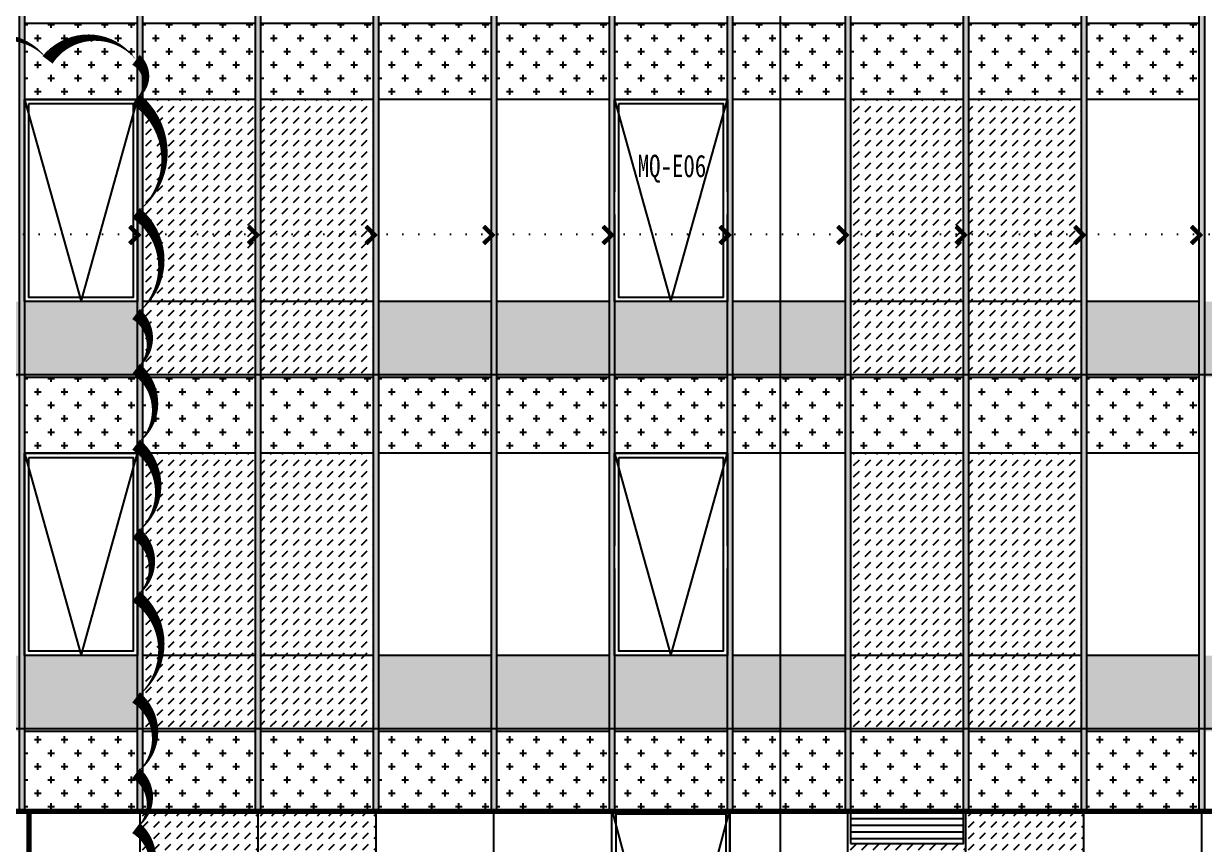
# Model space of a CAD drawing. Extents: x -863035 to 270371, y -8918 to 240488.
# Drawn here: x -286202 to -272190, y 33985 to 43726 of the extents above; entities that cross this region are included whole.
import ezdxf

# ---------------------------------------------------------------- set-up
doc = ezdxf.new("R2010")
doc.units = 0
doc.header["$LTSCALE"] = 1000
doc.header["$MEASUREMENT"] = 0
doc.linetypes.add('109-34 轴网$0$L1$0$$AUDIT_BAD_LTYPE1', pattern=[0])
doc.linetypes.add('DOT2', pattern=[0.125, 0, -0.125])
for name, color, linetype in [('01-标注_符号', 200, 'Continuous'), ('05-填充_156', 156, 'Continuous'), ('05-填充_18', 18, 'Continuous'), ('05-填充_天正', 26, 'Continuous'), ('A-C_窗', 140, 'Continuous'), ('D_铝板', 181, 'Continuous'), ('E-立面', 255, 'Continuous'), ('E-立面轮廓', 241, 'Continuous')]:
    doc.layers.add(name, color=color, linetype=linetype)
doc.layers.add('04-不打印_辅助线', color=165, linetype='Continuous', plot=False)
doc.layers.add('DIM_MODI', color=6, linetype='Continuous', plot=False)
doc.styles.add('_TCH_LABEL', font='', dxfattribs={"width": 0.75})
doc.styles.add('logo-3', font='', dxfattribs={"width": 0.8})
doc.styles.get('_TCH_LABEL').set_extended_font_data('SimSun')
doc.styles.get('logo-3').set_extended_font_data('SimSun')
doc.dimstyles.new('副本 ISO-1', dxfattribs={"dimtxt": 2.5, "dimasz": 1.5, "dimexe": 1.25, "dimexo": 0.625, "dimtad": 1, "dimdec": 0, "dimtxsty": 'logo-3', "dimblk": 'ARCHTICK', "dimcen": 2.5, "dimdle": 1, "dimadec": 0, "dimazin": 0, "dimtfac": 1, "dimtdec": 0, "dimtix": 1, "dimtmove": 0, "dimatfit": 3, "dimldrblk": 'AR', "dimfxl": 0, "dimarcsym": 0})
pattern_1 = [(45, (39479.99, 14907.46), (4e-14, 134.70384), [95.25, -95.25])]
pattern_2 = [(45, (39479.99, 19107.46), (4e-14, 134.70384), [95.25, -95.25])]
pattern_3 = [(45, (47879.99, 14907.46), (4e-14, 134.70384), [95.25, -95.25])]
pattern_4 = [(45, (47879.99, 19107.46), (4e-14, 134.70384), [95.25, -95.25])]

# ---------------------------------------------------------------- blocks, each defined once
blk = doc.blocks.new('A$C2DDF4F07')
at = {"layer": 'A-C_窗'}
for points in [[(0, 2400), (1340, 2400), (1340, 0), (0, 0)], [(50, 2350), (1290, 2350), (1290, 50), (50, 50)]]:
    blk.add_lwpolyline(points, close=True, dxfattribs=at)
blk.add_lwpolyline([(0, 2400), (670, 0), (1340, 2400)], dxfattribs=at)
blk = doc.blocks.new('*U25')
at = {"layer": '05-填充_18'}
h = blk.add_hatch(color=256, dxfattribs=at)
h.dxf.hatch_style = 1
h.paths.add_polyline_path([(60, -10350), (0, -10350), (0, 310), (60, 310)])
blk.add_lwpolyline([(60, -10350), (0, -10350), (0, 310), (60, 310)], close=True)
blk = doc.blocks.new('dsfdsg')
at = {"layer": 'A-C_窗'}
for points in [[(1340, 2400), (0, 2400)], [(1340, 0), (0, 0)]]:
    blk.add_lwpolyline(points, dxfattribs=at)
blk.add_wipeout([(0, 1300), (0, 1035), (1340, 1035), (1340, 1300)])
for points in [[(0, 2400), (1340, 2400), (1340, 0), (0, 0)], [(50, 2350), (1290, 2350), (1290, 50), (50, 50)]]:
    blk.add_lwpolyline(points, close=True, dxfattribs=at)
blk.add_lwpolyline([(0, 2400), (670, 0), (1340, 2400)], dxfattribs=at)
blk = doc.blocks.new('_ArchTick')
at = {"color": 0, "linetype": 'ByBlock', "const_width": 0.4}
blk.add_lwpolyline([(-0.5, -0.5), (0.5, 0.5)], dxfattribs=at)
blk = doc.blocks.new('*X7')
at = {"color": 0}
for p, q in [((-1012.3046, 1692.7151), (-1012.3046, 1692.7296)), ((-1012.3045, 1692.7297), (-1012.2908, 1692.7297)), ((-1012.3036, 1692.7141), (-1012.3036, 1692.7306)), ((-1012.3035, 1692.7307), (-1012.2918, 1692.7307)), ((-1012.3026, 1692.7131), (-1012.3026, 1692.7316)), ((-1012.3025, 1692.7317), (-1012.2928, 1692.7317)), ((-1012.3016, 1692.7121), (-1012.3016, 1692.7326)), ((-1012.3015, 1692.7327), (-1012.2938, 1692.7327)), ((-1012.3006, 1692.7111), (-1012.3006, 1692.7336)), ((-1012.3005, 1692.7337), (-1012.2948, 1692.7337)), ((-1012.2996, 1692.7101), (-1012.2996, 1692.7346)), ((-1012.2995, 1692.7347), (-1012.2958, 1692.7347)), ((-1012.2986, 1692.7091), (-1012.2986, 1692.7356)), ((-1012.2985, 1692.7357), (-1012.2968, 1692.7357)), ((-1012.2976, 1692.7081), (-1012.2976, 1692.7364)), ((-1012.2966, 1692.7071), (-1012.2966, 1692.7354)), ((-1012.2956, 1692.7061), (-1012.2956, 1692.7344)), ((-1012.2946, 1692.7051), (-1012.2946, 1692.7334)), ((-1012.2936, 1692.7041), (-1012.2936, 1692.7324)), ((-1012.2926, 1692.7031), (-1012.2926, 1692.7314)), ((-1012.2916, 1692.7021), (-1012.2916, 1692.7304)), ((-1012.2906, 1692.7011), (-1012.2906, 1692.7294)), ((-1012.3116, 1692.7221), (-1012.3116, 1692.7226)), ((-1012.3115, 1692.7227), (-1012.2838, 1692.7227)), ((-1012.3111, 1692.7217), (-1012.2828, 1692.7217)), ((-1012.3106, 1692.7211), (-1012.3106, 1692.7236)), ((-1012.3105, 1692.7237), (-1012.2848, 1692.7237)), ((-1012.3101, 1692.7207), (-1012.2818, 1692.7207)), ((-1012.3096, 1692.7201), (-1012.3096, 1692.7246)), ((-1012.3095, 1692.7247), (-1012.2858, 1692.7247)), ((-1012.3091, 1692.7197), (-1012.2808, 1692.7197)), ((-1012.3086, 1692.7191), (-1012.3086, 1692.7256)), ((-1012.3085, 1692.7257), (-1012.2868, 1692.7257)), ((-1012.3081, 1692.7187), (-1012.2798, 1692.7187)), ((-1012.3076, 1692.7181), (-1012.3076, 1692.7266)), ((-1012.3075, 1692.7267), (-1012.2878, 1692.7267)), ((-1012.3071, 1692.7177), (-1012.2788, 1692.7177)), ((-1012.3066, 1692.7171), (-1012.3066, 1692.7276)), ((-1012.3065, 1692.7277), (-1012.2888, 1692.7277)), ((-1012.3061, 1692.7167), (-1012.2778, 1692.7167)), ((-1012.3056, 1692.7161), (-1012.3056, 1692.7286)), ((-1012.3055, 1692.7287), (-1012.2898, 1692.7287)), ((-1012.3051, 1692.7157), (-1012.2768, 1692.7157)), ((-1012.3041, 1692.7147), (-1012.2758, 1692.7147)), ((-1012.3031, 1692.7137), (-1012.2748, 1692.7137)), ((-1012.3021, 1692.7127), (-1012.2738, 1692.7127)), ((-1012.3011, 1692.7117), (-1012.2728, 1692.7117)), ((-1012.3001, 1692.7107), (-1012.2718, 1692.7107)), ((-1012.2991, 1692.7097), (-1012.2708, 1692.7097)), ((-1012.2981, 1692.7087), (-1012.2698, 1692.7087)), ((-1012.2971, 1692.7077), (-1012.2688, 1692.7077)), ((-1012.2961, 1692.7067), (-1012.2678, 1692.7067)), ((-1012.2951, 1692.7057), (-1012.2668, 1692.7057)), ((-1012.2941, 1692.7047), (-1012.2658, 1692.7047)), ((-1012.2931, 1692.7037), (-1012.2648, 1692.7037)), ((-1012.2921, 1692.7027), (-1012.2638, 1692.7027)), ((-1012.2911, 1692.7017), (-1012.2628, 1692.7017)), ((-1012.2901, 1692.7007), (-1012.2618, 1692.7007)), ((-1012.2896, 1692.7001), (-1012.2896, 1692.7284)), ((-1012.2891, 1692.6997), (-1012.2608, 1692.6997)), ((-1012.2886, 1692.6991), (-1012.2886, 1692.7274)), ((-1012.2881, 1692.6987), (-1012.2598, 1692.6987)), ((-1012.2876, 1692.6981), (-1012.2876, 1692.7264)), ((-1012.2871, 1692.6977), (-1012.2588, 1692.6977)), ((-1012.2866, 1692.6971), (-1012.2866, 1692.7254)), ((-1012.2861, 1692.6967), (-1012.2578, 1692.6967)), ((-1012.2856, 1692.6961), (-1012.2856, 1692.7244)), ((-1012.2856, 1692.6437), (-1012.2573, 1692.6437)), ((-1012.2856, 1692.6154), (-1012.2856, 1692.6437)), ((-1012.2851, 1692.6957), (-1012.2568, 1692.6957)), ((-1012.2846, 1692.6951), (-1012.2846, 1692.7234)), ((-1012.2846, 1692.6447), (-1012.2563, 1692.6447)), ((-1012.2846, 1692.6164), (-1012.2846, 1692.6447)), ((-1012.2841, 1692.6947), (-1012.2558, 1692.6947)), ((-1012.2836, 1692.6941), (-1012.2836, 1692.7224)), ((-1012.2836, 1692.6457), (-1012.2553, 1692.6457)), ((-1012.2836, 1692.6174), (-1012.2836, 1692.6457)), ((-1012.2831, 1692.6937), (-1012.2548, 1692.6937)), ((-1012.2826, 1692.6931), (-1012.2826, 1692.7214)), ((-1012.2826, 1692.6467), (-1012.2543, 1692.6467)), ((-1012.2826, 1692.6184), (-1012.2826, 1692.6467)), ((-1012.2821, 1692.6927), (-1012.2538, 1692.6927)), ((-1012.2816, 1692.6921), (-1012.2816, 1692.7204)), ((-1012.2816, 1692.6477), (-1012.2533, 1692.6477)), ((-1012.2816, 1692.6194), (-1012.2816, 1692.6477)), ((-1012.2811, 1692.6917), (-1012.2528, 1692.6917)), ((-1012.2806, 1692.6911), (-1012.2806, 1692.7194)), ((-1012.2806, 1692.6487), (-1012.2523, 1692.6487)), ((-1012.2806, 1692.6204), (-1012.2806, 1692.6487)), ((-1012.2801, 1692.6907), (-1012.2518, 1692.6907)), ((-1012.2796, 1692.6901), (-1012.2796, 1692.7184)), ((-1012.2796, 1692.6497), (-1012.2513, 1692.6497)), ((-1012.2796, 1692.6214), (-1012.2796, 1692.6497)), ((-1012.2791, 1692.6897), (-1012.2508, 1692.6897)), ((-1012.2786, 1692.6891), (-1012.2786, 1692.7174)), ((-1012.2786, 1692.6507), (-1012.2503, 1692.6507)), ((-1012.2786, 1692.6224), (-1012.2786, 1692.6507)), ((-1012.2781, 1692.6887), (-1012.2498, 1692.6887)), ((-1012.2776, 1692.6881), (-1012.2776, 1692.7164)), ((-1012.2776, 1692.6517), (-1012.2493, 1692.6517)), ((-1012.2776, 1692.6234), (-1012.2776, 1692.6517)), ((-1012.2771, 1692.6877), (-1012.2488, 1692.6877)), ((-1012.2766, 1692.6871), (-1012.2766, 1692.7154)), ((-1012.2766, 1692.6527), (-1012.2483, 1692.6527)), ((-1012.2766, 1692.6244), (-1012.2766, 1692.6527)), ((-1012.2761, 1692.6867), (-1012.2478, 1692.6867)), ((-1012.2756, 1692.6861), (-1012.2756, 1692.7144)), ((-1012.2756, 1692.6537), (-1012.2473, 1692.6537)), ((-1012.2756, 1692.6254), (-1012.2756, 1692.6537)), ((-1012.2751, 1692.6857), (-1012.2468, 1692.6857)), ((-1012.2746, 1692.6851), (-1012.2746, 1692.7134)), ((-1012.2746, 1692.6547), (-1012.2463, 1692.6547)), ((-1012.2746, 1692.6264), (-1012.2746, 1692.6547)), ((-1012.2741, 1692.6847), (-1012.2458, 1692.6847)), ((-1012.2736, 1692.6841), (-1012.2736, 1692.7124)), ((-1012.2736, 1692.6557), (-1012.2453, 1692.6557)), ((-1012.2736, 1692.6274), (-1012.2736, 1692.6557)), ((-1012.2731, 1692.6837), (-1012.2448, 1692.6837)), ((-1012.2726, 1692.6831), (-1012.2726, 1692.7114)), ((-1012.2726, 1692.6567), (-1012.2443, 1692.6567)), ((-1012.2726, 1692.6284), (-1012.2726, 1692.6567)), ((-1012.2721, 1692.6827), (-1012.2438, 1692.6827)), ((-1012.2716, 1692.6821), (-1012.2716, 1692.7104)), ((-1012.2716, 1692.6577), (-1012.2433, 1692.6577)), ((-1012.2716, 1692.6294), (-1012.2716, 1692.6577)), ((-1012.2711, 1692.6817), (-1012.2428, 1692.6817)), ((-1012.2706, 1692.6811), (-1012.2706, 1692.7094)), ((-1012.2706, 1692.6587), (-1012.2423, 1692.6587)), ((-1012.2706, 1692.6304), (-1012.2706, 1692.6587)), ((-1012.2701, 1692.6807), (-1012.2418, 1692.6807)), ((-1012.2696, 1692.6801), (-1012.2696, 1692.7084)), ((-1012.2696, 1692.6597), (-1012.2413, 1692.6597)), ((-1012.2696, 1692.6314), (-1012.2696, 1692.6597)), ((-1012.2691, 1692.6797), (-1012.2408, 1692.6797)), ((-1012.2686, 1692.6791), (-1012.2686, 1692.7074)), ((-1012.2686, 1692.6607), (-1012.2403, 1692.6607)), ((-1012.2686, 1692.6324), (-1012.2686, 1692.6607)), ((-1012.2681, 1692.6787), (-1012.2398, 1692.6787)), ((-1012.2676, 1692.6781), (-1012.2676, 1692.7064)), ((-1012.2676, 1692.6617), (-1012.2393, 1692.6617)), ((-1012.2676, 1692.6334), (-1012.2676, 1692.6617)), ((-1012.2671, 1692.6777), (-1012.2388, 1692.6777)), ((-1012.2666, 1692.6771), (-1012.2666, 1692.7054)), ((-1012.2666, 1692.6627), (-1012.2383, 1692.6627)), ((-1012.2666, 1692.6344), (-1012.2666, 1692.6627)), ((-1012.2661, 1692.6767), (-1012.2378, 1692.6767)), ((-1012.2656, 1692.6761), (-1012.2656, 1692.7044)), ((-1012.2656, 1692.6637), (-1012.2373, 1692.6637)), ((-1012.2656, 1692.6354), (-1012.2656, 1692.6637)), ((-1012.2651, 1692.6757), (-1012.2368, 1692.6757)), ((-1012.2646, 1692.6751), (-1012.2646, 1692.7034)), ((-1012.2646, 1692.6647), (-1012.2363, 1692.6647)), ((-1012.2646, 1692.6364), (-1012.2646, 1692.6647)), ((-1012.2641, 1692.6747), (-1012.2358, 1692.6747)), ((-1012.2636, 1692.6741), (-1012.2636, 1692.7024)), ((-1012.2636, 1692.6657), (-1012.2353, 1692.6657)), ((-1012.2636, 1692.6374), (-1012.2636, 1692.6657)), ((-1012.2631, 1692.6737), (-1012.2348, 1692.6737)), ((-1012.2626, 1692.6731), (-1012.2626, 1692.7014)), ((-1012.2626, 1692.6667), (-1012.2343, 1692.6667)), ((-1012.2626, 1692.6384), (-1012.2626, 1692.6667)), ((-1012.2621, 1692.6727), (-1012.2338, 1692.6727)), ((-1012.2616, 1692.6721), (-1012.2616, 1692.7004)), ((-1012.2616, 1692.6677), (-1012.2333, 1692.6677)), ((-1012.2616, 1692.6394), (-1012.2616, 1692.6677)), ((-1012.2611, 1692.6717), (-1012.2328, 1692.6717)), ((-1012.2606, 1692.6711), (-1012.2606, 1692.6994)), ((-1012.2606, 1692.6687), (-1012.2323, 1692.6687)), ((-1012.2606, 1692.6404), (-1012.2606, 1692.6687)), ((-1012.2601, 1692.6707), (-1012.2318, 1692.6707)), ((-1012.2596, 1692.6701), (-1012.2596, 1692.6984)), ((-1012.2596, 1692.6697), (-1012.2313, 1692.6697)), ((-1012.2596, 1692.6414), (-1012.2596, 1692.6697)), ((-1012.2586, 1692.6424), (-1012.2586, 1692.6974)), ((-1012.2576, 1692.6434), (-1012.2576, 1692.6964)), ((-1012.2566, 1692.6444), (-1012.2566, 1692.6954)), ((-1012.2556, 1692.6454), (-1012.2556, 1692.6944)), ((-1012.2546, 1692.6464), (-1012.2546, 1692.6934)), ((-1012.2536, 1692.6474), (-1012.2536, 1692.6924)), ((-1012.2526, 1692.6484), (-1012.2526, 1692.6914)), ((-1012.2516, 1692.6494), (-1012.2516, 1692.6904)), ((-1012.2506, 1692.6504), (-1012.2506, 1692.6894)), ((-1012.2496, 1692.6514), (-1012.2496, 1692.6884)), ((-1012.2486, 1692.6524), (-1012.2486, 1692.6874)), ((-1012.2476, 1692.6534), (-1012.2476, 1692.6864)), ((-1012.2466, 1692.6544), (-1012.2466, 1692.6854)), ((-1012.2456, 1692.6554), (-1012.2456, 1692.6844)), ((-1012.2446, 1692.6564), (-1012.2446, 1692.6834)), ((-1012.2436, 1692.6574), (-1012.2436, 1692.6824)), ((-1012.2426, 1692.6584), (-1012.2426, 1692.6814)), ((-1012.2416, 1692.6594), (-1012.2416, 1692.6804)), ((-1012.2406, 1692.6604), (-1012.2406, 1692.6794)), ((-1012.2396, 1692.6614), (-1012.2396, 1692.6784)), ((-1012.2386, 1692.6624), (-1012.2386, 1692.6774)), ((-1012.2376, 1692.6634), (-1012.2376, 1692.6764)), ((-1012.2366, 1692.6644), (-1012.2366, 1692.6754)), ((-1012.2356, 1692.6654), (-1012.2356, 1692.6744)), ((-1012.2346, 1692.6664), (-1012.2346, 1692.6734)), ((-1012.2336, 1692.6674), (-1012.2336, 1692.6724)), ((-1012.2326, 1692.6684), (-1012.2326, 1692.6714)), ((-1012.2316, 1692.6694), (-1012.2316, 1692.6704)), ((-1012.3116, 1692.6177), (-1012.2833, 1692.6177)), ((-1012.3116, 1692.6172), (-1012.3116, 1692.6177)), ((-1012.3111, 1692.6167), (-1012.2843, 1692.6167)), ((-1012.3106, 1692.6187), (-1012.2823, 1692.6187)), ((-1012.3106, 1692.6162), (-1012.3106, 1692.6187)), ((-1012.3101, 1692.6157), (-1012.2853, 1692.6157)), ((-1012.3096, 1692.6197), (-1012.2813, 1692.6197)), ((-1012.3096, 1692.6152), (-1012.3096, 1692.6197)), ((-1012.3091, 1692.6147), (-1012.2863, 1692.6147)), ((-1012.3086, 1692.6207), (-1012.2803, 1692.6207)), ((-1012.3086, 1692.6142), (-1012.3086, 1692.6207)), ((-1012.3081, 1692.6137), (-1012.2873, 1692.6137)), ((-1012.3076, 1692.6217), (-1012.2793, 1692.6217)), ((-1012.3076, 1692.6132), (-1012.3076, 1692.6217)), ((-1012.3071, 1692.6127), (-1012.2883, 1692.6127)), ((-1012.3066, 1692.6227), (-1012.2783, 1692.6227)), ((-1012.3066, 1692.6122), (-1012.3066, 1692.6227)), ((-1012.3061, 1692.6117), (-1012.2893, 1692.6117)), ((-1012.3056, 1692.6237), (-1012.2773, 1692.6237)), ((-1012.3056, 1692.6112), (-1012.3056, 1692.6237)), ((-1012.3051, 1692.6107), (-1012.2903, 1692.6107)), ((-1012.3046, 1692.6247), (-1012.2763, 1692.6247)), ((-1012.3046, 1692.6102), (-1012.3046, 1692.6247)), ((-1012.3041, 1692.6097), (-1012.2913, 1692.6097)), ((-1012.3036, 1692.6257), (-1012.2753, 1692.6257)), ((-1012.3036, 1692.6092), (-1012.3036, 1692.6257)), ((-1012.3031, 1692.6087), (-1012.2923, 1692.6087)), ((-1012.3026, 1692.6267), (-1012.2743, 1692.6267)), ((-1012.3026, 1692.6082), (-1012.3026, 1692.6267)), ((-1012.3021, 1692.6077), (-1012.2933, 1692.6077)), ((-1012.3016, 1692.6277), (-1012.2733, 1692.6277)), ((-1012.3016, 1692.6072), (-1012.3016, 1692.6277)), ((-1012.3011, 1692.6067), (-1012.2943, 1692.6067)), ((-1012.3006, 1692.6287), (-1012.2723, 1692.6287)), ((-1012.3006, 1692.6062), (-1012.3006, 1692.6287)), ((-1012.3001, 1692.6057), (-1012.2953, 1692.6057)), ((-1012.2996, 1692.6297), (-1012.2713, 1692.6297)), ((-1012.2996, 1692.6052), (-1012.2996, 1692.6297)), ((-1012.2991, 1692.6047), (-1012.2963, 1692.6047)), ((-1012.2986, 1692.6307), (-1012.2703, 1692.6307)), ((-1012.2986, 1692.6042), (-1012.2986, 1692.6307)), ((-1012.2981, 1692.6037), (-1012.2973, 1692.6037)), ((-1012.2976, 1692.6317), (-1012.2693, 1692.6317)), ((-1012.2976, 1692.6034), (-1012.2976, 1692.6317)), ((-1012.2966, 1692.6327), (-1012.2683, 1692.6327)), ((-1012.2966, 1692.6044), (-1012.2966, 1692.6327)), ((-1012.2956, 1692.6337), (-1012.2673, 1692.6337)), ((-1012.2956, 1692.6054), (-1012.2956, 1692.6337)), ((-1012.2946, 1692.6347), (-1012.2663, 1692.6347)), ((-1012.2946, 1692.6064), (-1012.2946, 1692.6347)), ((-1012.2936, 1692.6357), (-1012.2653, 1692.6357)), ((-1012.2936, 1692.6074), (-1012.2936, 1692.6357)), ((-1012.2926, 1692.6367), (-1012.2643, 1692.6367)), ((-1012.2926, 1692.6084), (-1012.2926, 1692.6367)), ((-1012.2916, 1692.6377), (-1012.2633, 1692.6377)), ((-1012.2916, 1692.6094), (-1012.2916, 1692.6377)), ((-1012.2906, 1692.6387), (-1012.2623, 1692.6387)), ((-1012.2906, 1692.6104), (-1012.2906, 1692.6387)), ((-1012.2896, 1692.6397), (-1012.2613, 1692.6397)), ((-1012.2896, 1692.6114), (-1012.2896, 1692.6397)), ((-1012.2886, 1692.6407), (-1012.2603, 1692.6407)), ((-1012.2886, 1692.6124), (-1012.2886, 1692.6407)), ((-1012.2876, 1692.6417), (-1012.2593, 1692.6417)), ((-1012.2876, 1692.6134), (-1012.2876, 1692.6417)), ((-1012.2866, 1692.6427), (-1012.2583, 1692.6427)), ((-1012.2866, 1692.6144), (-1012.2866, 1692.6427))]:
    blk.add_line(p, q, dxfattribs=at)
blk = doc.blocks.new('A-ARROW')
blk.add_lwpolyline([(0.0808, 0.0525), (0.0666, 0.0666), (0, 0), (0.0666, -0.0666), (0.0808, -0.0525), (0.0283, 0)], close=True)
at = {"rotation": 180}
blk.add_blockref('*X7', (-1012.2311, 1692.6699), dxfattribs=at)
blk = doc.blocks.new('AR')
at = {"xscale": -21.59999999986031, "yscale": 21.59999999999127, "zscale": 21.6, "rotation": 359.9999997162888}
blk.add_blockref('A-ARROW', (0, 0), dxfattribs=at)
blk = doc.blocks.new('fdsgdfg')
at = {"layer": 'A-C_窗'}
for points in [[(1400, 2640), (0, 2640)], [(0, 2640), (700, 0), (1400, 2640)], [(1400, 0), (0, 0)]]:
    blk.add_lwpolyline(points, dxfattribs=at)
for points in [[(0, 2640), (1400, 2640), (1400, 0), (0, 0)], [(50, 2590), (1350, 2590), (1350, 50), (50, 50)]]:
    blk.add_lwpolyline(points, close=True, dxfattribs=at)
blk = doc.blocks.new('htgrsjuhytj')
at = {"layer": '05-填充_156'}
h = blk.add_hatch(dxfattribs=at)
h.set_pattern_fill('CROSS', color=136, scale=100, angle=90)
h.set_pattern_definition([(360, (45080, 19107.46), (158.75, 158.75), [79.375, -238.125]), (90, (45119.68, 19067.77), (-158.75, 158.75), [79.375, -238.125])])
h.paths.add_polyline_path([(27565.7, -10848.3), (26225.7, -10848.3), (26225.7, -11748.3), (27565.7, -11748.3)])
h = blk.add_hatch(dxfattribs=at)
h.set_pattern_fill('CROSS', color=136, scale=100, angle=90)
h.set_pattern_definition([(360, (46480, 19107.46), (158.75, 158.75), [79.375, -238.125]), (90, (46519.68, 19067.77), (-158.75, 158.75), [79.375, -238.125])])
h.paths.add_polyline_path([(28965.7, -10848.3), (27625.7, -10848.3), (27625.7, -11748.3), (28965.7, -11748.3)])
h = blk.add_hatch(dxfattribs=at)
h.set_pattern_fill('CROSS', color=136, scale=100, angle=90)
h.set_pattern_definition([(360, (47880, 19107.46), (158.75, 158.75), [79.375, -238.125]), (90, (47919.68, 19067.77), (-158.75, 158.75), [79.375, -238.125])])
h.paths.add_polyline_path([(30365.7, -10848.3), (29025.7, -10848.3), (29025.7, -11748.3), (30365.7, -11748.3)])
h = blk.add_hatch(dxfattribs=at)
h.set_pattern_fill('CROSS', color=136, scale=100, angle=90)
h.set_pattern_definition([(360, (49280, 19107.46), (158.75, 158.75), [79.375, -238.125]), (90, (49319.68, 19067.77), (-158.75, 158.75), [79.375, -238.125])])
h.paths.add_polyline_path([(31765.7, -10848.3), (30425.7, -10848.3), (30425.7, -11748.3), (31765.7, -11748.3)])
h = blk.add_hatch(dxfattribs=at)
h.set_pattern_fill('CROSS', color=136, scale=100, angle=90)
h.set_pattern_definition([(360, (50680, 19107.46), (158.75, 158.75), [79.375, -238.125]), (90, (50719.68, 19067.77), (-158.75, 158.75), [79.375, -238.125])])
h.paths.add_polyline_path([(33165.7, -10848.3), (31825.7, -10848.3), (31825.7, -11748.3), (33165.7, -11748.3)])
h = blk.add_hatch(dxfattribs=at)
h.set_pattern_fill('CROSS', color=136, scale=100, angle=90)
h.set_pattern_definition([(360, (52080, 19107.46), (158.75, 158.75), [79.375, -238.125]), (90, (52119.68, 19067.77), (-158.75, 158.75), [79.375, -238.125])])
h.paths.add_polyline_path([(34565.7, -10848.3), (33225.7, -10848.3), (33225.7, -11748.3), (34565.7, -11748.3)])
h = blk.add_hatch(dxfattribs=at)
h.set_pattern_fill('CROSS', color=136, scale=100, angle=90)
h.set_pattern_definition([(360, (53480, 19107.46), (158.75, 158.75), [79.375, -238.125]), (90, (53519.68, 19067.77), (-158.75, 158.75), [79.375, -238.125])])
h.paths.add_polyline_path([(35965.7, -10848.3), (34625.7, -10848.3), (34625.7, -11748.3), (35965.7, -11748.3)])
h = blk.add_hatch(dxfattribs=at)
h.set_pattern_fill('CROSS', color=136, scale=100, angle=90)
h.set_pattern_definition([(360, (54880, 19107.46), (158.75, 158.75), [79.375, -238.125]), (90, (54919.68, 19067.77), (-158.75, 158.75), [79.375, -238.125])])
h.paths.add_polyline_path([(37365.7, -10848.3), (36025.7, -10848.3), (36025.7, -11748.3), (37365.7, -11748.3)])
h = blk.add_hatch(dxfattribs=at)
h.set_pattern_fill('CROSS', color=136, scale=100, angle=90)
h.set_pattern_definition([(360, (56280, 19107.46), (158.75, 158.75), [79.375, -238.125]), (90, (56319.68, 19067.77), (-158.75, 158.75), [79.375, -238.125])])
h.paths.add_polyline_path([(38765.7, -10848.3), (37425.7, -10848.3), (37425.7, -11748.3), (38765.7, -11748.3)])
h = blk.add_hatch(dxfattribs=at)
h.set_pattern_fill('CROSS', color=136, scale=100, angle=90)
h.set_pattern_definition([(360, (57680, 19107.46), (158.75, 158.75), [79.375, -238.125]), (90, (57719.68, 19067.77), (-158.75, 158.75), [79.375, -238.125])])
h.paths.add_polyline_path([(40165.7, -10848.3), (38825.7, -10848.3), (38825.7, -11748.3), (40165.7, -11748.3)])
h = blk.add_hatch(dxfattribs=at)
h.set_pattern_fill('DASH', color=256, scale=100, angle=135)
h.set_pattern_definition(pattern_2)
h.paths.add_polyline_path([(28965.7, -11748.3), (27625.7, -11748.3), (27625.7, -15048.3), (28965.7, -15048.3)])
h = blk.add_hatch(dxfattribs=at)
h.set_pattern_fill('DASH', color=256, scale=100, angle=135)
h.set_pattern_definition(pattern_2)
h.paths.add_polyline_path([(30365.7, -11748.3), (29025.7, -11748.3), (29025.7, -15048.3), (30365.7, -15048.3)])
h = blk.add_hatch(dxfattribs=at)
h.set_pattern_fill('DASH', color=256, scale=100, angle=135)
h.set_pattern_definition(pattern_4)
h.paths.add_polyline_path([(37365.7, -11748.3), (36025.7, -11748.3), (36025.7, -15048.3), (37365.7, -15048.3)])
h = blk.add_hatch(dxfattribs=at)
h.set_pattern_fill('DASH', color=256, scale=100, angle=135)
h.set_pattern_definition(pattern_4)
h.paths.add_polyline_path([(38765.7, -11748.3), (37425.7, -11748.3), (37425.7, -15048.3), (38765.7, -15048.3)])
h = blk.add_hatch(dxfattribs=at)
h.set_pattern_fill('CROSS', color=136, scale=100, angle=90)
h.set_pattern_definition([(360, (45080, 14907.46), (158.75, 158.75), [79.375, -238.125]), (90, (45119.68, 14867.77), (-158.75, 158.75), [79.375, -238.125])])
h.paths.add_polyline_path([(27565.7, -15048.3), (26225.7, -15048.3), (26225.7, -15948.3), (27565.7, -15948.3)])
h = blk.add_hatch(dxfattribs=at)
h.set_pattern_fill('CROSS', color=136, scale=100, angle=90)
h.set_pattern_definition([(360, (46480, 14907.46), (158.75, 158.75), [79.375, -238.125]), (90, (46519.68, 14867.77), (-158.75, 158.75), [79.375, -238.125])])
h.paths.add_polyline_path([(28965.7, -15048.3), (27625.7, -15048.3), (27625.7, -15948.3), (28965.7, -15948.3)])
h = blk.add_hatch(dxfattribs=at)
h.set_pattern_fill('CROSS', color=136, scale=100, angle=90)
h.set_pattern_definition([(360, (47880, 14907.46), (158.75, 158.75), [79.375, -238.125]), (90, (47919.68, 14867.77), (-158.75, 158.75), [79.375, -238.125])])
h.paths.add_polyline_path([(30365.7, -15048.3), (29025.7, -15048.3), (29025.7, -15948.3), (30365.7, -15948.3)])
h = blk.add_hatch(dxfattribs=at)
h.set_pattern_fill('CROSS', color=136, scale=100, angle=90)
h.set_pattern_definition([(360, (49280, 14907.46), (158.75, 158.75), [79.375, -238.125]), (90, (49319.68, 14867.77), (-158.75, 158.75), [79.375, -238.125])])
h.paths.add_polyline_path([(31765.7, -15048.3), (30425.7, -15048.3), (30425.7, -15948.3), (31765.7, -15948.3)])
h = blk.add_hatch(dxfattribs=at)
h.set_pattern_fill('CROSS', color=136, scale=100, angle=90)
h.set_pattern_definition([(360, (50680, 14907.46), (158.75, 158.75), [79.375, -238.125]), (90, (50719.68, 14867.77), (-158.75, 158.75), [79.375, -238.125])])
h.paths.add_polyline_path([(33165.7, -15048.3), (31825.7, -15048.3), (31825.7, -15948.3), (33165.7, -15948.3)])
h = blk.add_hatch(dxfattribs=at)
h.set_pattern_fill('CROSS', color=136, scale=100, angle=90)
h.set_pattern_definition([(360, (52080, 14907.46), (158.75, 158.75), [79.375, -238.125]), (90, (52119.68, 14867.77), (-158.75, 158.75), [79.375, -238.125])])
h.paths.add_polyline_path([(34565.7, -15048.3), (33225.7, -15048.3), (33225.7, -15948.3), (34565.7, -15948.3)])
h = blk.add_hatch(dxfattribs=at)
h.set_pattern_fill('CROSS', color=136, scale=100, angle=90)
h.set_pattern_definition([(360, (53480, 14907.46), (158.75, 158.75), [79.375, -238.125]), (90, (53519.68, 14867.77), (-158.75, 158.75), [79.375, -238.125])])
h.paths.add_polyline_path([(35965.7, -15048.3), (34625.7, -15048.3), (34625.7, -15948.3), (35965.7, -15948.3)])
h = blk.add_hatch(dxfattribs=at)
h.set_pattern_fill('CROSS', color=136, scale=100, angle=90)
h.set_pattern_definition([(360, (54880, 14907.46), (158.75, 158.75), [79.375, -238.125]), (90, (54919.68, 14867.77), (-158.75, 158.75), [79.375, -238.125])])
h.paths.add_polyline_path([(37365.7, -15048.3), (36025.7, -15048.3), (36025.7, -15948.3), (37365.7, -15948.3)])
h = blk.add_hatch(dxfattribs=at)
h.set_pattern_fill('CROSS', color=136, scale=100, angle=90)
h.set_pattern_definition([(360, (56280, 14907.46), (158.75, 158.75), [79.375, -238.125]), (90, (56319.68, 14867.77), (-158.75, 158.75), [79.375, -238.125])])
h.paths.add_polyline_path([(38765.7, -15048.3), (37425.7, -15048.3), (37425.7, -15948.3), (38765.7, -15948.3)])
h = blk.add_hatch(dxfattribs=at)
h.set_pattern_fill('CROSS', color=136, scale=100, angle=90)
h.set_pattern_definition([(360, (57680, 14907.46), (158.75, 158.75), [79.375, -238.125]), (90, (57719.68, 14867.77), (-158.75, 158.75), [79.375, -238.125])])
h.paths.add_polyline_path([(40165.7, -15048.3), (38825.7, -15048.3), (38825.7, -15948.3), (40165.7, -15948.3)])
h = blk.add_hatch(dxfattribs=at)
h.set_pattern_fill('DASH', color=256, scale=100, angle=135)
h.set_pattern_definition(pattern_1)
h.paths.add_polyline_path([(28965.7, -15948.3), (27625.7, -15948.3), (27625.7, -19248.3), (28965.7, -19248.3)])
h = blk.add_hatch(dxfattribs=at)
h.set_pattern_fill('DASH', color=256, scale=100, angle=135)
h.set_pattern_definition(pattern_1)
h.paths.add_polyline_path([(30365.7, -15948.3), (29025.7, -15948.3), (29025.7, -19248.3), (30365.7, -19248.3)])
h = blk.add_hatch(dxfattribs=at)
h.set_pattern_fill('DASH', color=256, scale=100, angle=135)
h.set_pattern_definition(pattern_3)
h.paths.add_polyline_path([(37365.7, -15948.3), (36025.7, -15948.3), (36025.7, -19248.3), (37365.7, -19248.3)])
h = blk.add_hatch(dxfattribs=at)
h.set_pattern_fill('DASH', color=256, scale=100, angle=135)
h.set_pattern_definition(pattern_3)
h.paths.add_polyline_path([(38765.7, -15948.3), (37425.7, -15948.3), (37425.7, -19248.3), (38765.7, -19248.3)])
h = blk.add_hatch(dxfattribs=at)
h.set_pattern_fill('CROSS', color=136, scale=100, angle=90)
h.set_pattern_definition([(360, (45080, 14907.46), (158.75, 158.75), [79.375, -238.125]), (90, (45119.68, 14867.77), (-158.75, 158.75), [79.375, -238.125])])
h.paths.add_polyline_path([(27565.7, -19248.3), (26225.7, -19248.3), (26225.7, -20178.3), (27565.7, -20178.3)])
h = blk.add_hatch(dxfattribs=at)
h.set_pattern_fill('CROSS', color=136, scale=100, angle=90)
h.set_pattern_definition([(360, (46480, 14907.46), (158.75, 158.75), [79.375, -238.125]), (90, (46519.68, 14867.77), (-158.75, 158.75), [79.375, -238.125])])
h.paths.add_polyline_path([(28965.7, -19248.3), (27625.7, -19248.3), (27625.7, -20178.3), (28965.7, -20178.3)])
h = blk.add_hatch(dxfattribs=at)
h.set_pattern_fill('CROSS', color=136, scale=100, angle=90)
h.set_pattern_definition([(360, (47880, 14907.46), (158.75, 158.75), [79.375, -238.125]), (90, (47919.68, 14867.77), (-158.75, 158.75), [79.375, -238.125])])
h.paths.add_polyline_path([(30365.7, -19248.3), (29025.7, -19248.3), (29025.7, -20178.3), (30365.7, -20178.3)])
h = blk.add_hatch(dxfattribs=at)
h.set_pattern_fill('CROSS', color=136, scale=100, angle=90)
h.set_pattern_definition([(360, (49280, 14907.46), (158.75, 158.75), [79.375, -238.125]), (90, (49319.68, 14867.77), (-158.75, 158.75), [79.375, -238.125])])
h.paths.add_polyline_path([(31765.7, -19248.3), (30425.7, -19248.3), (30425.7, -20178.3), (31765.7, -20178.3)])
h = blk.add_hatch(dxfattribs=at)
h.set_pattern_fill('CROSS', color=136, scale=100, angle=90)
h.set_pattern_definition([(360, (50680, 14907.46), (158.75, 158.75), [79.375, -238.125]), (90, (50719.68, 14867.77), (-158.75, 158.75), [79.375, -238.125])])
h.paths.add_polyline_path([(33165.7, -19248.3), (31825.7, -19248.3), (31825.7, -20178.3), (33165.7, -20178.3)])
h = blk.add_hatch(dxfattribs=at)
h.set_pattern_fill('CROSS', color=136, scale=100, angle=90)
h.set_pattern_definition([(360, (52080, 14907.46), (158.75, 158.75), [79.375, -238.125]), (90, (52119.68, 14867.77), (-158.75, 158.75), [79.375, -238.125])])
h.paths.add_polyline_path([(34565.7, -19248.3), (33225.7, -19248.3), (33225.7, -20178.3), (34565.7, -20178.3)])
h = blk.add_hatch(dxfattribs=at)
h.set_pattern_fill('CROSS', color=136, scale=100, angle=90)
h.set_pattern_definition([(360, (53480, 14907.46), (158.75, 158.75), [79.375, -238.125]), (90, (53519.68, 14867.77), (-158.75, 158.75), [79.375, -238.125])])
h.paths.add_polyline_path([(35965.7, -19248.3), (34625.7, -19248.3), (34625.7, -20178.3), (35965.7, -20178.3)])
h = blk.add_hatch(dxfattribs=at)
h.set_pattern_fill('CROSS', color=136, scale=100, angle=90)
h.set_pattern_definition([(360, (54880, 14907.46), (158.75, 158.75), [79.375, -238.125]), (90, (54919.68, 14867.77), (-158.75, 158.75), [79.375, -238.125])])
h.paths.add_polyline_path([(37365.7, -19248.3), (36025.7, -19248.3), (36025.7, -20178.3), (37365.7, -20178.3)])
h = blk.add_hatch(dxfattribs=at)
h.set_pattern_fill('CROSS', color=136, scale=100, angle=90)
h.set_pattern_definition([(360, (56280, 14907.46), (158.75, 158.75), [79.375, -238.125]), (90, (56319.68, 14867.77), (-158.75, 158.75), [79.375, -238.125])])
h.paths.add_polyline_path([(38765.7, -19248.3), (37425.7, -19248.3), (37425.7, -20178.3), (38765.7, -20178.3)])
h = blk.add_hatch(dxfattribs=at)
h.set_pattern_fill('CROSS', color=136, scale=100, angle=90)
h.set_pattern_definition([(360, (57680, 14907.46), (158.75, 158.75), [79.375, -238.125]), (90, (57719.68, 14867.77), (-158.75, 158.75), [79.375, -238.125])])
h.paths.add_polyline_path([(40165.7, -19248.3), (38825.7, -19248.3), (38825.7, -20178.3), (40165.7, -20178.3)])
at = {"layer": '05-填充_天正'}
h = blk.add_hatch(dxfattribs=at)
h.set_pattern_fill('AR-CONC', color=256, scale=200)
h.set_pattern_definition([(50, (11547.93, -171174.53), (364.36934, -31.87817), [38.1, -419.1]), (355, (11547.93, -171174.53), (-70.48565, 382.1133), [30.48, -335.28]), (100.451, (11578.3, -171177.2), (293.885, 350.2334), [32.38, -356.18]), (46.1842, (11547.93, -171072.93), (542.1581, -84.0847), [57.15, -628.65]), (96.6356, (11593.1, -171079.94), (474.8085, 494.8511), [48.57, -534.27]), (351.184, (11547.93, -171072.93), (474.8092, 494.8502), [45.72, -502.92]), (21, (11598.73, -171098.33), (303.22976, -204.53104), [38.1, -419.1]), (326, (11598.73, -171098.33), (123.6041, 368.3759), [30.48, -335.28]), (71.4514, (11624, -171115.38), (426.833, 163.8457), [32.38, -356.18]), (37.5, (11547.93, -171174.53), (6.17721, 169.11008), [0, -331.216, 0, -340.36, 0, -336.55]), (7.5, (11547.93, -171174.53), (133.63933, 200.36115), [0, -194.056, 0, -323.596, 0, -128.27]), (327.5, (11434.65, -171174.53), (271.18119, -11.45749), [0, -127, 0, -396.24, 0, -525.78]), (317.5, (11383.85, -171174.53), (296.25836, 50.85298), [0, -165.1, 0, -263.144, 0, -373.38])])
h.paths.add_polyline_path([(50025.7, -14148.3), (50795.7, -14148.3), (50795.7, -15048.3), (50025.7, -15048.3)])
h.paths.add_polyline_path([(48625.7, -15048.3), (49965.7, -15048.3), (49965.7, -14148.3), (48625.7, -14148.3)])
h.paths.add_polyline_path([(47225.7, -15048.3), (48565.7, -15048.3), (48565.7, -14148.3), (47225.7, -14148.3)])
h.paths.add_polyline_path([(43025.7, -14148.3), (44365.7, -14148.3), (44365.7, -15048.3), (43025.7, -15048.3)])
h.paths.add_polyline_path([(41625.7, -15048.3), (42965.7, -15048.3), (42965.7, -14148.3), (41625.7, -14148.3)])
h.paths.add_polyline_path([(41345.7, -15048.3), (41565.7, -15048.3), (41565.7, -14148.3), (41345.7, -14148.3)])
h.paths.add_polyline_path([(40225.7, -14148.3), (40995.7, -14148.3), (40995.7, -15048.3), (40225.7, -15048.3)])
h.paths.add_polyline_path([(38825.7, -15048.3), (40165.7, -15048.3), (40165.7, -14148.3), (38825.7, -14148.3)])
h.paths.add_polyline_path([(34625.7, -14148.3), (35965.7, -14148.3), (35965.7, -15048.3), (34625.7, -15048.3)])
h.paths.add_polyline_path([(33225.7, -15048.3), (34565.7, -15048.3), (34565.7, -14148.3), (33225.7, -14148.3)])
h.paths.add_polyline_path([(31825.7, -14148.3), (33165.7, -14148.3), (33165.7, -15048.3), (31825.7, -15048.3)])
h.paths.add_polyline_path([(30425.7, -15048.3), (31765.7, -15048.3), (31765.7, -14148.3), (30425.7, -14148.3)])
h.paths.add_polyline_path([(26225.7, -14148.3), (27565.7, -14148.3), (27565.7, -15048.3), (26225.7, -15048.3)])
h.paths.add_polyline_path([(25395.7, -15048.3), (26165.7, -15048.3), (26165.7, -14148.3), (25395.7, -14148.3)])
h.paths.add_polyline_path([(23995.7, -14148.3), (24765.7, -14148.3), (24765.7, -15048.3), (23995.7, -15048.3)])
h.paths.add_polyline_path([(23425.7, -15048.3), (23995.7, -15048.3), (23995.7, -14148.3), (23425.7, -14148.3)])
h.paths.add_polyline_path([(22025.7, -15048.3), (23365.7, -15048.3), (23365.7, -14148.3), (22025.7, -14148.3)])
h.paths.add_polyline_path([(17825.7, -15048.3), (19165.7, -15048.3), (19165.7, -14148.3), (17825.7, -14148.3)])
h.paths.add_polyline_path([(16425.7, -15048.3), (17765.7, -15048.3), (17765.7, -14148.3), (16425.7, -14148.3)])
h.paths.add_polyline_path([(15025.7, -15048.3), (16365.7, -15048.3), (16365.7, -14148.3), (15025.7, -14148.3)])
h.paths.add_polyline_path([(13625.7, -15048.3), (14965.7, -15048.3), (14965.7, -14148.3), (13625.7, -14148.3)])
h.paths.add_polyline_path([(11395.7, -15048.3), (12165.7, -15048.3), (12165.7, -14148.3), (11395.7, -14148.3)])
h.paths.add_polyline_path([(10825.7, -15048.3), (11195.7, -15048.3), (11195.7, -14148.3), (10825.7, -14148.3)])
h.paths.add_polyline_path([(9425.7, -15048.3), (10765.7, -15048.3), (10765.7, -14148.3), (9425.7, -14148.3)])
h.paths.add_polyline_path([(8595.7, -15048.3), (9365.7, -15048.3), (9365.7, -14148.3), (8595.7, -14148.3)])
h = blk.add_hatch(dxfattribs=at)
h.set_pattern_fill('AR-CONC', color=256, scale=200)
h.set_pattern_definition([(50, (11547.93, -175374.53), (364.36934, -31.87817), [38.1, -419.1]), (355, (11547.93, -175374.53), (-70.48565, 382.1133), [30.48, -335.28]), (100.451, (11578.3, -175377.2), (293.885, 350.2334), [32.38, -356.18]), (46.1842, (11547.93, -175272.93), (542.1581, -84.0847), [57.15, -628.65]), (96.6356, (11593.1, -175279.94), (474.8085, 494.8511), [48.57, -534.27]), (351.184, (11547.93, -175272.93), (474.8092, 494.8502), [45.72, -502.92]), (21, (11598.73, -175298.33), (303.22976, -204.53104), [38.1, -419.1]), (326, (11598.73, -175298.33), (123.6041, 368.3759), [30.48, -335.28]), (71.4514, (11624, -175315.38), (426.833, 163.8457), [32.38, -356.18]), (37.5, (11547.93, -175374.53), (6.17721, 169.11008), [0, -331.216, 0, -340.36, 0, -336.55]), (7.5, (11547.93, -175374.53), (133.63933, 200.36115), [0, -194.056, 0, -323.596, 0, -128.27]), (327.5, (11434.65, -175374.53), (271.18119, -11.45749), [0, -127, 0, -396.24, 0, -525.78]), (317.5, (11383.85, -175374.53), (296.25836, 50.85298), [0, -165.1, 0, -263.144, 0, -373.38])])
h.paths.add_polyline_path([(50025.7, -18348.3), (50795.7, -18348.3), (50795.7, -19248.3), (50025.7, -19248.3)])
h.paths.add_polyline_path([(48625.7, -19248.3), (49965.7, -19248.3), (49965.7, -18348.3), (48625.7, -18348.3)])
h.paths.add_polyline_path([(40225.7, -18348.3), (40995.7, -18348.3), (40995.7, -19248.3), (40225.7, -19248.3)])
h.paths.add_polyline_path([(38825.7, -19248.3), (40165.7, -19248.3), (40165.7, -18348.3), (38825.7, -18348.3)])
h.paths.add_polyline_path([(34625.7, -18348.3), (35965.7, -18348.3), (35965.7, -19248.3), (34625.7, -19248.3)])
h.paths.add_polyline_path([(33225.7, -19248.3), (34565.7, -19248.3), (34565.7, -18348.3), (33225.7, -18348.3)])
h.paths.add_polyline_path([(31825.7, -18348.3), (33165.7, -18348.3), (33165.7, -19248.3), (31825.7, -19248.3)])
h.paths.add_polyline_path([(30425.7, -19248.3), (31765.7, -19248.3), (31765.7, -18348.3), (30425.7, -18348.3)])
h.paths.add_polyline_path([(26225.7, -18348.3), (27565.7, -18348.3), (27565.7, -19248.3), (26225.7, -19248.3)])
h.paths.add_polyline_path([(25395.7, -19248.3), (26165.7, -19248.3), (26165.7, -18348.3), (25395.7, -18348.3)])
h.paths.add_polyline_path([(23995.7, -18348.3), (24765.7, -18348.3), (24765.7, -19248.3), (23995.7, -19248.3)])
h.paths.add_polyline_path([(23425.7, -19248.3), (23995.7, -19248.3), (23995.7, -18348.3), (23425.7, -18348.3)])
h.paths.add_polyline_path([(22025.7, -19248.3), (23365.7, -19248.3), (23365.7, -18348.3), (22025.7, -18348.3)])
h.paths.add_polyline_path([(17825.7, -19248.3), (19165.7, -19248.3), (19165.7, -18348.3), (17825.7, -18348.3)])
h.paths.add_polyline_path([(16425.7, -19248.3), (17765.7, -19248.3), (17765.7, -18348.3), (16425.7, -18348.3)])
h.paths.add_polyline_path([(15025.7, -19248.3), (16365.7, -19248.3), (16365.7, -18348.3), (15025.7, -18348.3)])
h.paths.add_polyline_path([(13625.7, -19248.3), (14965.7, -19248.3), (14965.7, -18348.3), (13625.7, -18348.3)])
h.paths.add_polyline_path([(11395.7, -19248.3), (12165.7, -19248.3), (12165.7, -18348.3), (11395.7, -18348.3)])
h.paths.add_polyline_path([(8595.7, -19248.3), (9365.7, -19248.3), (9365.7, -18348.3), (8595.7, -18348.3)])
at = {"layer": '04-不打印_辅助线'}
for points in [[(51086.2, -15018.3), (3570.3, -15018.3)], [(51086.2, -19218.3), (3570.3, -19218.3)]]:
    blk.add_lwpolyline(points, dxfattribs=at)
at = {"layer": 'A-C_窗'}
for points in [[(27565.7, -10848.3), (26225.7, -10848.3)], [(28965.7, -10848.3), (27625.7, -10848.3)], [(30365.7, -10848.3), (29025.7, -10848.3)], [(31765.7, -10848.3), (30425.7, -10848.3)], [(33165.7, -10848.3), (31825.7, -10848.3)], [(34565.7, -10848.3), (33225.7, -10848.3)], [(35965.7, -10848.3), (34625.7, -10848.3)], [(37365.7, -10848.3), (36025.7, -10848.3)], [(38765.7, -10848.3), (37425.7, -10848.3)], [(40165.7, -10848.3), (38825.7, -10848.3)], [(27565.7, -11748.3), (26225.7, -11748.3)], [(28965.7, -11748.3), (27625.7, -11748.3)], [(30365.7, -11748.3), (29025.7, -11748.3)], [(31765.7, -11748.3), (30425.7, -11748.3)], [(33165.7, -11748.3), (31825.7, -11748.3)], [(34565.7, -11748.3), (33225.7, -11748.3)], [(35965.7, -11748.3), (34625.7, -11748.3)], [(37365.7, -11748.3), (36025.7, -11748.3)], [(38765.7, -11748.3), (37425.7, -11748.3)], [(40165.7, -11748.3), (38825.7, -11748.3)], [(27565.7, -14148.3), (26225.7, -14148.3)], [(28965.7, -14148.3), (27625.7, -14148.3)], [(30365.7, -14148.3), (29025.7, -14148.3)], [(31765.7, -14148.3), (30425.7, -14148.3)], [(33165.7, -14148.3), (31825.7, -14148.3)], [(35965.7, -14148.3), (34625.7, -14148.3)], [(37365.7, -14148.3), (36025.7, -14148.3)], [(38765.7, -14148.3), (37425.7, -14148.3)], [(40165.7, -14148.3), (38825.7, -14148.3)], [(27565.7, -15048.3), (26225.7, -15048.3)], [(28965.7, -15048.3), (27625.7, -15048.3)], [(30365.7, -15048.3), (29025.7, -15048.3)], [(31765.7, -15048.3), (30425.7, -15048.3)], [(33165.7, -15048.3), (31825.7, -15048.3)], [(34565.7, -15048.3), (33225.7, -15048.3)], [(35965.7, -15048.3), (34625.7, -15048.3)], [(37365.7, -15048.3), (36025.7, -15048.3)], [(38765.7, -15048.3), (37425.7, -15048.3)], [(40165.7, -15048.3), (38825.7, -15048.3)], [(27565.7, -15948.3), (26225.7, -15948.3)], [(28965.7, -15948.3), (27625.7, -15948.3)], [(30365.7, -15948.3), (29025.7, -15948.3)], [(31765.7, -15948.3), (30425.7, -15948.3)], [(33165.7, -15948.3), (31825.7, -15948.3)], [(34565.7, -15948.3), (33225.7, -15948.3)], [(35965.7, -15948.3), (34625.7, -15948.3)], [(37365.7, -15948.3), (36025.7, -15948.3)], [(38765.7, -15948.3), (37425.7, -15948.3)], [(40165.7, -15948.3), (38825.7, -15948.3)], [(27565.7, -18348.3), (26225.7, -18348.3)], [(28965.7, -18348.3), (27625.7, -18348.3)], [(30365.7, -18348.3), (29025.7, -18348.3)], [(31765.7, -18348.3), (30425.7, -18348.3)], [(33165.7, -18348.3), (31825.7, -18348.3)], [(35965.7, -18348.3), (34625.7, -18348.3)], [(37365.7, -18348.3), (36025.7, -18348.3)], [(38765.7, -18348.3), (37425.7, -18348.3)], [(40165.7, -18348.3), (38825.7, -18348.3)], [(27565.7, -19248.3), (26225.7, -19248.3)], [(28965.7, -19248.3), (27625.7, -19248.3)], [(30365.7, -19248.3), (29025.7, -19248.3)], [(31765.7, -19248.3), (30425.7, -19248.3)], [(33165.7, -19248.3), (31825.7, -19248.3)], [(34565.7, -19248.3), (33225.7, -19248.3)], [(35965.7, -19248.3), (34625.7, -19248.3)], [(37365.7, -19248.3), (36025.7, -19248.3)], [(38765.7, -19248.3), (37425.7, -19248.3)], [(40165.7, -19248.3), (38825.7, -19248.3)]]:
    blk.add_lwpolyline(points, dxfattribs=at)
at = {"layer": 'E-立面', "linetype": '109-34 轴网$0$L1$0$$AUDIT_BAD_LTYPE1'}
blk.add_lwpolyline([(24835.7, -20178.3), (24835.7, -9518.3), (41345.7, -9518.3), (41345.7, -20178.3), (11195.7, -20178.3), (11195.7, -5318.3), (23995.7, -5318.3)], dxfattribs=at)
at = {"layer": '01-标注_符号', "color": 51, "linetype": 'DOT2', "ltscale": 1.5, "xscale": 75, "yscale": 75, "zscale": 75}
for p in [(27598, -13357.3), (29007.3, -13357.3), (30402.4, -13357.3), (31798.6, -13357.3), (36000.4, -13357.3), (37403.9, -13357.3), (38810.6, -13357.3), (40197, -13357.3)]:
    blk.add_blockref('AR', p, dxfattribs=at)
at = {"layer": 'A-C_窗'}
for p in [(26225.7, -14148.3), (26225.7, -18348.3)]:
    blk.add_blockref('A$C2DDF4F07', p, dxfattribs=at)
at = {"layer": 'D_铝板'}
for p in [(26165.7, -9828.2), (27565.7, -9828.2), (28965.7, -9828.2), (30365.7, -9828.2), (31765.7, -9828.2), (33165.7, -9828.2), (34565.7, -9828.2), (35965.7, -9828.2), (37365.7, -9828.2), (38765.7, -9828.2), (40165.7, -9828.2)]:
    blk.add_blockref('*U25', p, dxfattribs=at)
blk.add_blockref('dsfdsg', (33225.7, -14148.3))
at = {"layer": 'E-立面轮廓', "const_width": 50}
blk.add_lwpolyline([(24810.7, -20178.3), (24810.7, -9493.3), (41370.7, -9493.3), (41370.7, -20203.3), (11170.7, -20203.3), (11170.7, -5293.3), (23995.7, -5293.3)], dxfattribs=at)
at = {"layer": '01-标注_符号', "color": 51, "linetype": 'DOT2', "ltscale": 1.5, "xscale": 75, "yscale": 75, "zscale": 75}
for p in [(33215.4, -13357.3), (34602.5, -13357.3)]:
    blk.add_blockref('AR', p, dxfattribs=at)
at = {"layer": '01-标注_符号', "color": 51, "linetype": 'DOT2', "ltscale": 1.5}
blk.add_leader([(50976, -13348.9), (7263.9, -13348.9)], dimstyle='副本 ISO-1', override={"dimasz": 75, "dimtad": 0}, dxfattribs=at)
blk.add_blockref('dsfdsg', (33225.7, -18348.3))

msp = doc.modelspace()

# ---------------------------------------------------------------- block references
msp.add_blockref('htgrsjuhytj', (-312416, 54574.5))

# ---------------------------------------------------------------- next in the draw order: hatches: boundary and pattern name
at = {"layer": '05-填充_156'}
h = msp.add_hatch(dxfattribs=at)
h.set_pattern_fill('DASH', color=256, scale=100, angle=135)
h.set_pattern_definition([(45, (-272935.97, 69481.99), (4e-14, 134.70384), [95.25, -95.25])])
h.paths.add_polyline_path([(-283420.2, 34396.2), (-284820.2, 34396.2), (-284820.2, 30856.2), (-283420.2, 30856.2)])
h = msp.add_hatch(dxfattribs=at)
h.set_pattern_fill('DASH', color=256, scale=100, angle=135)
h.set_pattern_definition([(45, (-271535.97, 69481.99), (4e-14, 134.70384), [95.25, -95.25])])
h.paths.add_polyline_path([(-282020.2, 34396.2), (-283420.2, 34396.2), (-283420.2, 30856.2), (-282020.2, 30856.2)])
h = msp.add_hatch(dxfattribs=at)
h.set_pattern_fill('DASH', color=256, scale=100, angle=135)
h.set_pattern_definition([(45, (-263135.97, 69481.99), (4e-14, 134.70384), [95.25, -95.25])])
h.paths.add_polyline_path([(-273620.2, 34396.2), (-275020.2, 34396.2), (-275020.2, 30856.2), (-273620.2, 30856.2)])
h = msp.add_hatch(dxfattribs=at)
h.set_pattern_fill('DASH', color=256, scale=100, angle=135)
h.set_pattern_definition([(45, (-264535.97, 69481.99), (4e-14, 134.70384), [95.25, -95.25])])
h.paths.add_polyline_path([(-275020.2, 33996.2), (-276420.2, 33996.2), (-276420.2, 30856.2), (-275020.2, 30856.2)])
at = {"layer": 'A-C_窗'}
h = msp.add_hatch(dxfattribs=at)
h.set_pattern_fill('ANSI31', color=256, scale=50, angle=315)
h.set_pattern_definition([(0, (81967.905, -116600), (2e-14, 79.375), [])])
h.paths.add_polyline_path([(-276390.2, 34396.2), (-276390.2, 33996.2), (-275050.2, 33996.2), (-275050.2, 34396.2)])

# ---------------------------------------------------------------- next in the draw order: linework, layer by layer
at = {"layer": '01-标注_符号'}
msp.add_line((-277221.5, 30316.9), (-277221.5, 53300.6), dxfattribs=at)
at = {"layer": 'A-C_窗'}
for points in [[(-284820.2, 30856.2), (-284820.2, 34396.2)], [(-283420.2, 30856.2), (-283420.2, 34396.2)], [(-282020.2, 30856.2), (-282020.2, 34396.2)], [(-280620.2, 30856.2), (-280620.2, 34396.2)], [(-279220.2, 30856.2), (-279220.2, 34396.2)], [(-277820.2, 30856.2), (-277820.2, 34396.2)], [(-276420.2, 30856.2), (-276420.2, 34396.2)], [(-275020.2, 30856.2), (-275020.2, 34396.2)], [(-273620.2, 30856.2), (-273620.2, 34396.2)], [(-272220.2, 30856.2), (-272220.2, 34396.2)]]:
    msp.add_lwpolyline(points, dxfattribs=at)
msp.add_lwpolyline([(-276390.2, 33996.2), (-275050.2, 33996.2), (-275050.2, 34396.2), (-276390.2, 34396.2)], close=True, dxfattribs=at)
at = {"layer": 'DIM_MODI'}
msp.add_lwpolyline([(-284868.3, 33377.9, 0, 150, 0.5), (-284868.3, 34177.9, 0, 150, 0.5), (-284868.3, 34827.9, 0, 150, 0.5), (-284868.3, 35727.9, 0, 150, 0.5), (-284868.3, 36927.9, 0, 150, 0.5), (-284868.3, 37677.9, 0, 150, 0.5), (-284868.3, 38727.9, 0, 150, 0.5), (-284868.3, 39627.9, 0, 150, 0.5), (-284868.3, 40277.9, 0, 150, 0.5), (-284868.3, 41477.9, 0, 150, 0.5), (-284868.3, 42827.9, 0, 150, 0.5), (-284868.3, 43296.3, 0, 150, 0.5), (-285918.3, 43296.3, 0, 150, 0.5), (-286965.7, 43296.3, 0, 150, 0.5)], format="xyseb", dxfattribs=at)
at = {"layer": 'E-立面', "linetype": '109-34 轴网$0$L1$0$$AUDIT_BAD_LTYPE1'}
msp.add_line((-286119.8, 34396.2), (-286119.8, 30756.2), dxfattribs=at)
at = {"layer": 'E-立面轮廓', "const_width": 50}
msp.add_lwpolyline([(-286144.8, 34396.2), (-286144.8, 30706.2)], dxfattribs=at)

# ---------------------------------------------------------------- next in the draw order: block references
msp.add_blockref('fdsgdfg', (-279220.2, 31756.2))

# ---------------------------------------------------------------- next in the draw order: texts
at = {"layer": '01-标注_符号', "color": 7, "style": '_TCH_LABEL', "width": 0.75}
msp.add_text('MQ-E06', height=265.82, dxfattribs=at).set_placement((-278915.3, 41903.8))

doc.saveas('drawing.dxf')
